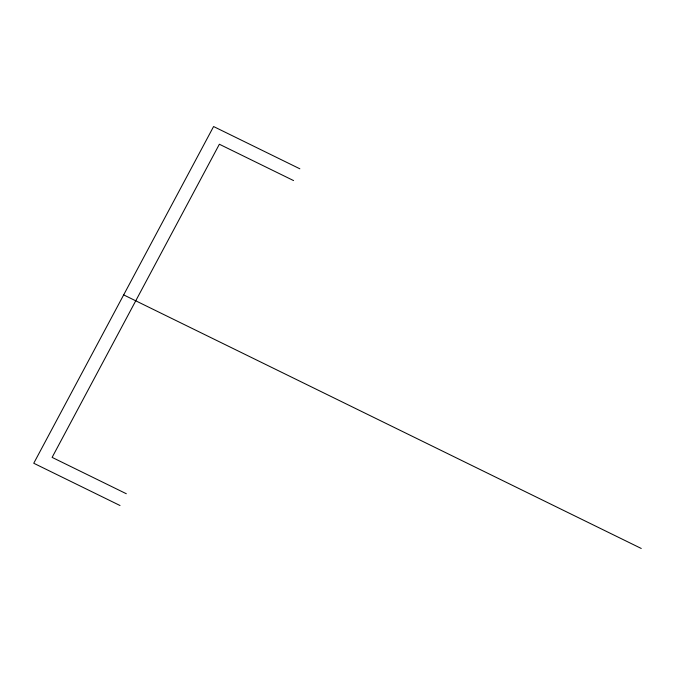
<?xml version="1.0" encoding="UTF-8"?>
<svg xmlns="http://www.w3.org/2000/svg" width="675" height="675" viewBox="0 0 675 675"><rect width="100%" height="100%" fill="white"/><g stroke="black" fill="none" stroke-linecap="round" stroke-linejoin="round"><path stroke-width="1.01" d="M299.852 168.801L213.587 126.537L33.75 463.252L120.015 505.516M293.558 180.579L219.367 144.239L52.118 457.388L126.309 493.729M123.668 294.891L641.25 548.463"/></g></svg>
